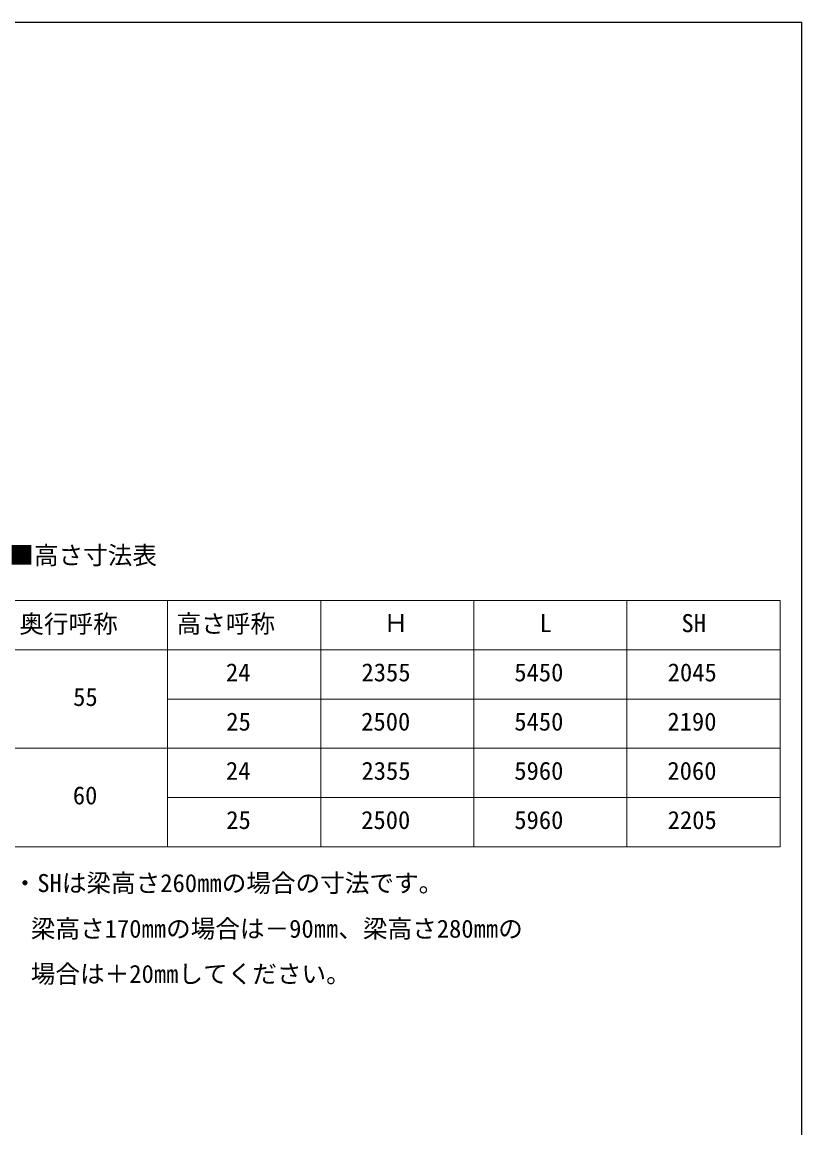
# Model space of a CAD drawing. Units: millimetres, scale not verified. Extents: x -13125 to 13125, y -19494 to 19412.
# Drawn here: x 5995 to 13125, y 8645 to 18756 of the extents above; entities that cross this region are included whole.
import ezdxf
from ezdxf.enums import TextEntityAlignment as Align

# ---------------------------------------------------------------- set-up
doc = ezdxf.new("R2010")
doc.units = ezdxf.units.MM
doc.header["$LTSCALE"] = 70
doc.layers.add('0-1_TABLE1', color=7, linetype='Continuous', lineweight=18)
doc.layers.add('0-2_USER1', color=3, linetype='Continuous')
doc.layers.add('0-8_YKK_ZWAK', color=7, linetype='Continuous')
doc.styles.add('ＭＳ ゴシック', font='')
doc.styles.get('ＭＳ ゴシック').set_extended_font_data('MS Gothic')

msp = doc.modelspace()

# ---------------------------------------------------------------- linework, layer by layer
at = {"layer": '0-1_TABLE1'}
for p, q in [((5925, 13466.07), (12925, 13466.07)), ((7325, 13466.07), (7325, 11216.07)), ((8725, 13466.07), (8725, 11216.07)), ((10125, 13466.07), (10125, 11216.07)), ((11525, 13466.07), (11525, 11216.07)), ((12925, 13466.07), (12925, 11216.07)), ((5925, 13016.07), (12925, 13016.07)), ((7325, 12566.07), (12925, 12566.07)), ((5925, 12116.07), (12925, 12116.07)), ((7325, 11666.07), (12925, 11666.07)), ((5925, 11216.07), (12925, 11216.07))]:
    msp.add_line(p, q, dxfattribs=at)
at = {"layer": '0-8_YKK_ZWAK'}
msp.add_line((-13125, 18756), (13125, 18756), dxfattribs=at)
msp.add_lwpolyline([(-13125, -19494), (13125, -19494), (13125, 18756)], dxfattribs=at)

# ---------------------------------------------------------------- texts
at = {"layer": '0-1_TABLE1', "style": 'ＭＳ ゴシック'}
for s, p in [('奥行呼称', (5968.54, 13121.54)), ('高さ呼称', (7406.89, 13122.18)), ('Ｈ', (9299.72, 13128.57)), ('L', (10725.92, 13128.57)), ('SH', (12023.65, 13128.57)), ('24', (7858.17, 12678.57)), ('2355', (9097.73, 12678.57)), ('5450', (10495.17, 12678.57)), ('2045', (11897.73, 12678.57)), ('55', (6461.36, 12453.57)), ('25', (7861.36, 12228.57)), ('2500', (9095.17, 12228.57)), ('5450', (10495.17, 12228.57)), ('2190', (11895.17, 12228.57)), ('24', (7858.17, 11778.57)), ('2355', (9097.73, 11778.57)), ('5960', (10495.17, 11778.57)), ('2060', (11895.17, 11778.57)), ('60', (6458.17, 11553.57)), ('25', (7861.36, 11328.57)), ('2500', (9095.17, 11328.57)), ('5960', (10495.17, 11328.57)), ('2205', (11897.73, 11328.57))]:
    msp.add_text(s, height=165, dxfattribs=at).set_placement(p, align=Align.BOTTOM_LEFT)
at = {"layer": '0-2_USER1', "style": 'ＭＳ ゴシック'}
for s, p in [('■高さ寸法表', (5877.7, 13748.88)), ('・SHは梁高さ260㎜の場合の寸法です。', (5908.31, 10751.88)), (' 梁高さ170㎜の場合は－90㎜、梁高さ280㎜の', (5962, 10334.7)), (' 場合は＋20㎜してください。', (5962, 9921.34))]:
    msp.add_text(s, height=165, dxfattribs=at).set_placement(p, align=Align.BOTTOM_LEFT)

doc.saveas('drawing.dxf')
